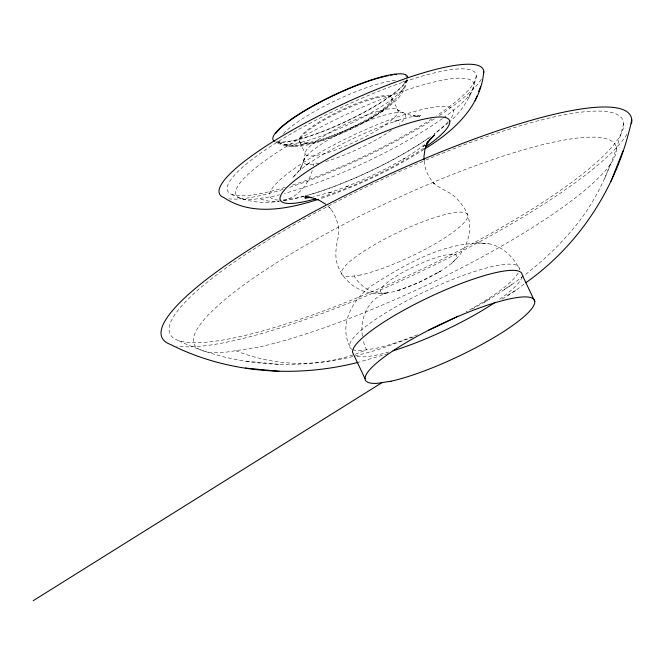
<?xml version="1.0" encoding="UTF-8"?>
<svg xmlns="http://www.w3.org/2000/svg" width="665" height="665" viewBox="0 0 665 665"><rect width="100%" height="100%" fill="white"/><g stroke="black" fill="none" stroke-linecap="round" stroke-linejoin="round"><path stroke-width="0.5" stroke-dasharray="3.33 2.49" d="M303.498 161.711L305.16 153.499L299.366 141.229M476.265 75.652C472.873 93.832 463.256 110.307 449.108 122.269M406.456 79.559L405.259 83.773M407.404 79.725C405.534 88.279 401.236 96.234 394.428 101.886C373.356 120.232 347.263 132.003 321.12 141.263C306.748 145.726 289.283 150.282 275.435 141.828A74.305 14.564 -25.3 0 0 345.9 121.62A74.305 14.564 -25.3 0 0 407.312 79.775M623.712 123.499C613.828 161.13 598.907 198.511 573.43 228.461C545.4 262.118 509.864 288.668 471.443 309.383M305.002 157.888L300.414 169.542L302.085 165.302L297.862 172.036L292.467 177.888L299.175 170.805L310.073 162.393L305.551 165.527C334.503 146.175 366.232 131.113 399.2 119.983L394.628 121.271L409.374 117.215L420.795 115.477L413.214 115.934L419.798 116.558L411.585 115.477L403.713 112.975L396.423 109.11M604.743 178.336L610.212 164.521M468.85 97.68L470.479 93.582M403.406 88.487C386.24 116.965 349.848 128.237 320.804 140.357C306.839 144.696 290.04 149.11 276.432 141.312A73.158 14.339 -25.3 0 0 345.817 121.412A73.158 14.339 -25.3 0 0 406.282 80.207M424.777 145.169L423.414 146.616L424.652 145.311M451.909 262.949C465.483 251.852 473.53 232.775 467.852 215.576C465.45 208.311 460.504 202.393 455.201 197.04C448.41 190.805 438.834 188.76 432.533 181.861L434.395 183.964C428.775 177.671 424.652 169.675 424.237 161.138M448.385 122.9L434.27 134.022M424.603 144.488L416.731 150.564L402.242 159.841L405.085 158.154L386.448 168.478L366.357 178.253L346.166 186.807L348.526 185.959L327.255 193.565M502.033 299.1L516.88 289.624L524.136 284.022M428.576 138.195C393.88 161.387 355.85 179.442 316.341 192.775L305.052 195.917M423.971 149.359C391.743 170.082 356.673 186.283 320.447 198.66M381.693 110.747L382.907 109.974M382.209 111.554L383.464 110.756M484.128 302.351L489.889 298.685M504.228 289.491L512.881 283.972M507.969 295.302L516.88 289.624M371.369 117.356L372.176 116.841M371.851 118.179L372.683 117.655M438.177 272.517L440.438 271.137L418.692 282.425L396.731 291.029L399.973 289.898M308.277 142.485L308.319 142.46A26.159 21.995 82.8 0 1 291.918 143.914M413.422 336.972L377.329 349.898L353.689 356.398M387.969 353.664L359.324 362.026M304.08 196.183L293.373 199.134L283.066 200.747M331.286 192.119L313.506 196.657M352.724 356.606C294.911 370.355 231.719 366.407 177.896 340.314M319.117 163.199L310.804 164.463A56.284 11.031 -25.3 0 1 353.68 126.732A56.284 11.031 -25.3 0 1 399.308 124.197M385.742 293.049L391.951 292.101A42.086 8.246 -25.3 0 0 454.611 260.281A42.086 8.246 -25.3 0 0 414.47 266.391A42.086 8.246 -25.3 0 0 385.742 293.049C366.324 296.673 346.049 285.742 338.518 267.455C333.863 257.081 336.241 245.751 338.576 235.152C339.283 225.044 335.908 214.911 329.333 207.214L331.17 209.3L327.762 206.125M481.36 243.099C442.948 243.049 406.781 263.598 375.077 283.49C354.844 295.992 338.069 322.301 349.566 345.975M482.724 243.265C498.875 243.149 512.374 254.969 519.307 268.76M285.942 144.829L294.154 145.618M475.882 242.609L488.7 243.797M246.466 361.236L279.159 364.387M285.784 145.768L288.012 145.992M292.076 146.375L294.121 146.574M231.952 194.471C246.15 202.218 263.365 203.723 279.175 201.337A54.929 46.168 82.8 0 1 259.458 198.494M392.433 98.894A51.255 10.042 -25.3 0 1 323.356 139.899A51.255 10.042 -25.3 0 1 321.91 121.396A51.255 10.042 -25.3 0 1 392.433 98.894L398.227 111.155A51.255 10.042 -25.3 0 1 329.15 152.16A51.255 10.042 -25.3 0 1 327.704 133.657A51.255 10.042 -25.3 0 1 398.227 111.155M283.099 200.697A54.929 46.168 82.8 0 0 286.947 199.658L293.406 196.566A49.667 41.754 82.8 0 0 312.55 169.467M313.722 164.022A49.667 41.754 82.8 0 1 313.39 165.851M235.718 350.696A236.407 198.719 82.8 0 0 354.694 354.379L366.556 349.807A39.268 33.009 82.8 0 1 363.148 340.214M362.383 336.166A39.268 33.009 82.8 0 1 387.919 292.716A39.368 33.092 82.8 0 1 354.079 275.95M481.219 79.301A145.801 28.57 -25.3 0 1 439.432 115.486M434.287 118.844A145.801 28.57 -25.3 0 1 287.263 188.095M283.007 189.434A145.801 28.57 -25.3 0 1 229.034 198.827M285.144 187.355A137.223 26.891 -25.3 0 1 252.426 159.168A137.223 26.891 -25.3 0 1 435.168 72.718A137.223 26.891 -25.3 0 1 436.739 115.635M431.843 118.877A137.223 26.891 -25.3 0 1 291.345 185.427M443.347 117.946A131.296 25.727 -25.3 0 0 442.932 80.083A131.296 25.727 -25.3 0 0 283.589 148.245A131.296 25.727 -25.3 0 0 252.642 199.525L272.027 196.574A131.296 25.727 -25.3 0 0 279.475 194.795M442.441 118.586A131.296 25.727 -25.3 0 1 284.437 193.465M278.211 200.074A101.346 19.859 -25.3 0 1 352.708 135.477A101.346 19.859 -25.3 0 1 450.878 118.279M448.193 121.595A101.346 19.859 -25.3 0 1 433.946 134.139M430.513 136.666A101.346 19.859 -25.3 0 1 307.87 195.211M304.013 196.25A101.346 19.859 -25.3 0 1 297.696 197.779L282.733 200.057A101.346 19.859 -25.3 0 1 279.267 200.115M391.377 130.323A56.284 11.031 -25.3 0 1 325.709 161.504M405.176 75.561A73.158 14.339 -25.3 0 1 406.697 77.963M402.824 81.005A69.368 13.591 -25.3 0 1 374.752 110.614A69.368 13.591 -25.3 0 1 298.552 142.9L288.311 144.463A69.368 13.591 -25.3 0 1 279.533 139.409M283.34 133.715A69.368 13.591 -25.3 0 1 336.573 100.083A69.368 13.591 -25.3 0 1 396.257 80.382M522.116 276.532A93.491 18.321 -25.3 0 1 498.459 300.056M388.942 351.985A93.491 18.321 -25.3 0 1 355.792 355.925M626.97 134.272A259.25 50.798 -25.3 0 1 415.692 273.98A259.25 50.798 -25.3 0 1 176.682 346.008M425.858 160.057A250.397 49.06 -25.3 0 1 583.504 173.291A250.397 49.06 -25.3 0 1 196.05 342.749A250.397 49.06 -25.3 0 1 392.317 174.729M393.264 174.297A250.397 49.06 -25.3 0 1 424.902 160.456M351.743 349.192A93.491 18.321 -25.3 0 1 430.363 289.051A93.491 18.321 -25.3 0 1 518.584 272.093M518.101 273.057A93.491 18.321 -25.3 0 1 466.082 311.827M417.537 334.753A93.491 18.321 -25.3 0 1 375.501 348.443L361.702 350.546A93.491 18.321 -25.3 0 1 352.857 349.707M423.622 148.312A93.491 18.321 -25.3 0 1 319.541 197.713M313.223 141.712L305.667 142.867A51.197 10.033 -25.3 0 1 340.613 110.432A51.197 10.033 -25.3 0 1 389.457 103A51.197 10.033 -25.3 0 1 313.223 141.712M360.746 274.936L350.463 276.499A69.634 13.641 -25.3 0 1 398.003 232.384A69.634 13.641 -25.3 0 1 464.428 222.276A69.634 13.641 -25.3 0 1 360.746 274.936M258.028 347.296L223.623 352.533A233.008 45.661 -25.3 0 1 382.691 204.92A233.008 45.661 -25.3 0 1 604.984 171.088A233.008 45.661 -25.3 0 1 258.028 347.296"/><path stroke-width="1" d="M483.746 71.454C481.144 106.525 452.998 131.761 424.81 148.819M631.75 119.841C618.134 185.053 580.304 244.296 525.749 282.775M611.019 181.254L623.014 150.847M475.101 100.664L476.938 96.051M478.642 91.654L480.579 86.774M427.745 142.061L434.528 134.904L429.573 140.107L425.833 146.217L427.562 141.82L425.018 148.96L423.962 156.441L424.187 160.198M33.25 600.67L382.051 382.591M318.535 199.342L315.692 200.165C286.648 209.342 251.179 215.95 224.147 197.705A145.801 28.57 -25.3 0 1 334.852 107.905A145.801 28.57 -25.3 0 1 483.713 72.959M358.327 362.3C296.208 378.169 227.704 373.597 170.174 344.32A259.25 50.798 -25.3 0 1 369.499 183.457A259.25 50.798 -25.3 0 1 631.484 123.798M309.657 197.239L304.853 197.971L311.669 197.447L304.944 196.807L312.342 197.846L319.35 200.348L325.709 204.222M245.402 368.078L278.876 371.303M534.801 301.536L522.241 274.969A93.491 18.321 -25.3 0 0 435.849 294.096A93.491 18.321 -25.3 0 0 352.508 352.192L365.068 378.759M495.317 302.218A93.491 18.321 -25.3 0 1 393.082 350.754M315.434 198.91A93.491 18.321 -25.3 0 1 298.369 177.663A93.491 18.321 -25.3 0 1 420.779 119.85A93.491 18.321 -25.3 0 1 425.974 146.699M274.362 141.304A74.305 14.564 -25.3 0 1 332.45 95.777A74.305 14.564 -25.3 0 1 407.736 77.489M275.817 133.416A73.158 14.339 -25.3 0 1 356.315 85.627M357.296 85.245A73.158 14.339 -25.3 0 1 385.5 76.234M386.398 76.026A73.158 14.339 -25.3 0 1 388.609 75.561M390.721 75.17A73.158 14.339 -25.3 0 1 392.732 74.846M394.619 74.605A73.158 14.339 -25.3 0 1 396.373 74.438M457.877 316.191A93.491 18.321 -25.3 0 1 428.576 330.131M391.003 381.228L377.196 383.331A93.491 18.321 -25.3 0 1 441.011 324.104A93.491 18.321 -25.3 0 1 530.205 310.53A93.491 18.321 -25.3 0 1 391.003 381.228"/></g></svg>
